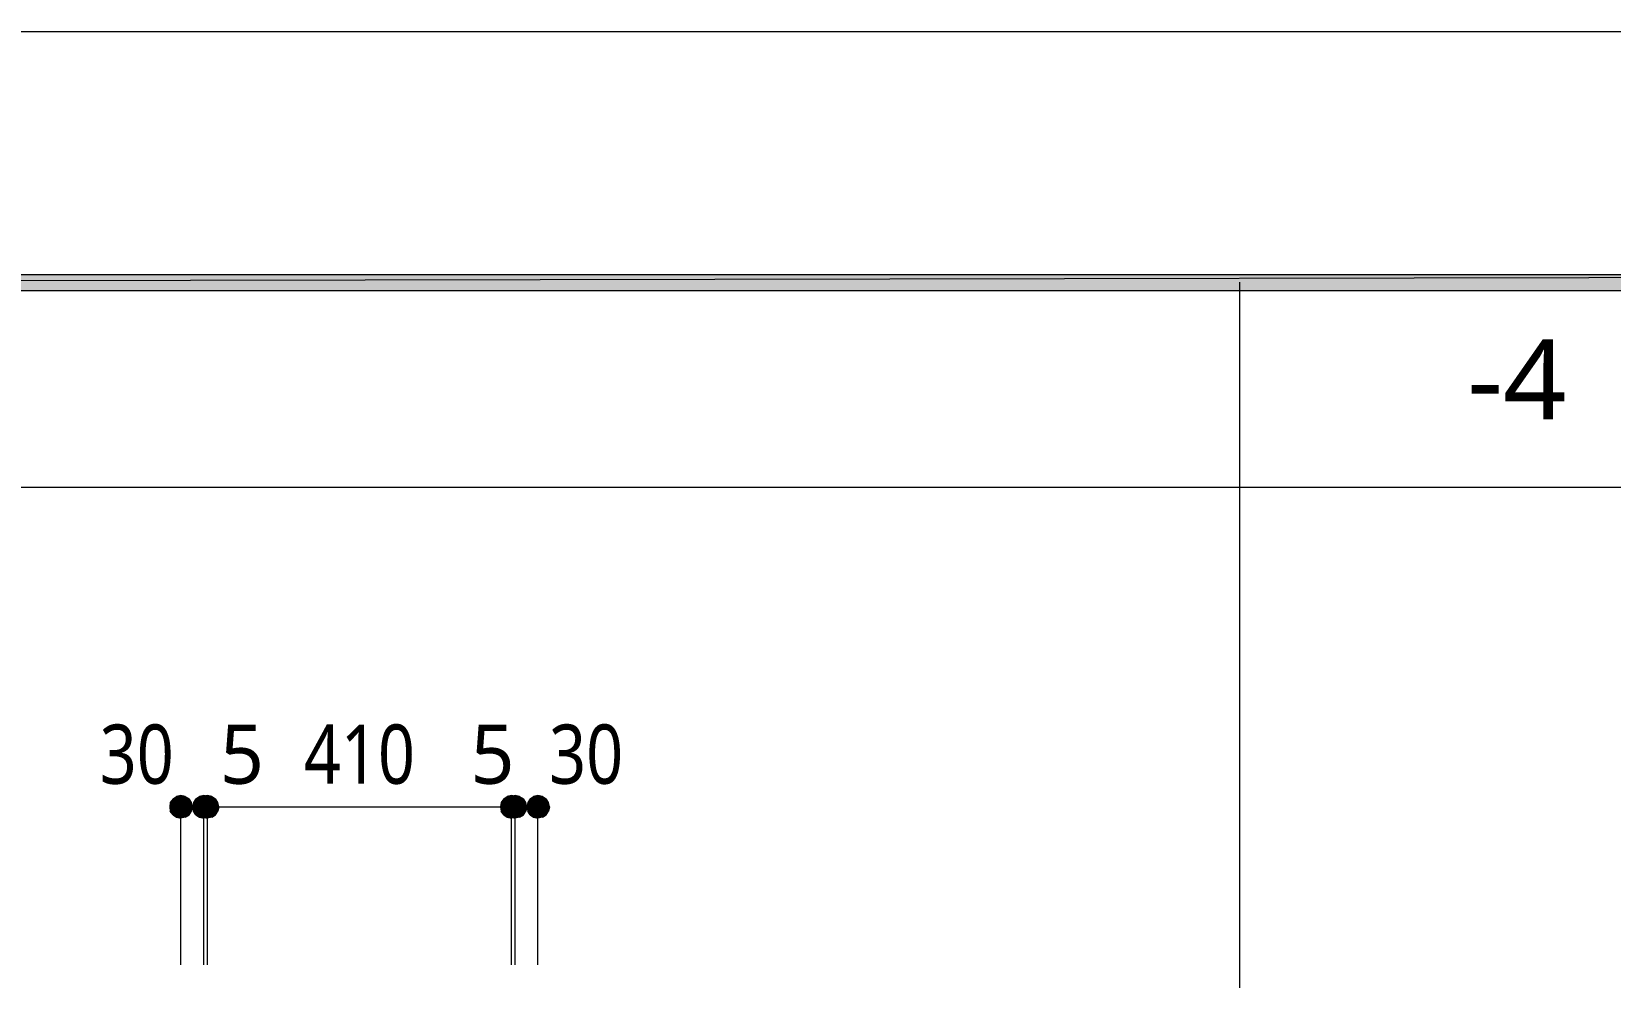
# Model space of a CAD drawing. Header units: millimetres. Extents: x 0 to 420, y 0 to 297.
# Drawn here: x 249.2 to 318.4, y 255.5 to 297 of the extents above; entities that cross this region are included whole.
import ezdxf
from ezdxf.enums import TextEntityAlignment as Align

# ---------------------------------------------------------------- set-up
doc = ezdxf.new("R2010")
doc.units = ezdxf.units.MM
doc.styles.add('kst32b', font='NotoSansJP-Variable.ttf')

msp = doc.modelspace()

# ---------------------------------------------------------------- hatches: boundary and pattern name
h = msp.add_hatch(color=7)
h.paths.add_polyline_path([(394.166, 285.623), (394.166, 286.321), (26.183, 285.623), (394.166, 285.623)])
h.paths.add_polyline_path([(394.166, 286.321), (26.183, 285.623), (26.183, 286.321), (394.166, 286.321)])
for points in [[(255.291, 263.165), (255.27, 262.975), (255.757, 262.975), (255.291, 263.165)], [(256.307, 263.165), (256.265, 262.975), (256.773, 262.975), (256.307, 263.165)], [(256.477, 263.165), (256.434, 262.975), (256.921, 262.975), (256.477, 263.165)], [(269.812, 263.165), (269.769, 262.975), (270.256, 262.975), (269.812, 263.165)], [(269.96, 263.165), (269.939, 262.975), (270.425, 262.975), (269.96, 263.165)], [(270.976, 263.165), (270.933, 262.975), (271.42, 262.975), (270.976, 263.165)]]:
    msp.add_hatch(color=7).paths.add_polyline_path(points)
h = msp.add_hatch(color=7)
h.paths.add_polyline_path([(255.757, 263.483), (255.566, 263.44), (255.757, 262.975), (255.757, 263.483)])
h.paths.add_polyline_path([(255.566, 263.44), (255.757, 262.975), (255.418, 263.334), (255.566, 263.44)])
h.paths.add_polyline_path([(255.757, 262.975), (255.418, 263.334), (255.291, 263.165), (255.757, 262.975)])
h = msp.add_hatch(color=7)
h.paths.add_polyline_path([(256.223, 263.165), (256.117, 263.334), (255.757, 262.975), (256.223, 263.165)])
h.paths.add_polyline_path([(256.117, 263.334), (255.757, 262.975), (255.947, 263.44), (256.117, 263.334)])
h.paths.add_polyline_path([(255.757, 262.975), (255.947, 263.44), (255.757, 263.483), (255.757, 262.975)])
h = msp.add_hatch(color=7)
h.paths.add_polyline_path([(256.117, 262.636), (256.223, 262.784), (255.757, 262.975), (256.117, 262.636)])
h.paths.add_polyline_path([(256.223, 262.784), (255.757, 262.975), (256.265, 262.975), (256.223, 262.784)])
h.paths.add_polyline_path([(255.757, 262.975), (256.265, 262.975), (256.223, 263.165), (255.757, 262.975)])
h = msp.add_hatch(color=7)
h.paths.add_polyline_path([(256.773, 263.483), (256.582, 263.44), (256.773, 262.975), (256.773, 263.483)])
h.paths.add_polyline_path([(256.582, 263.44), (256.773, 262.975), (256.413, 263.334), (256.582, 263.44)])
h.paths.add_polyline_path([(256.773, 262.975), (256.413, 263.334), (256.307, 263.165), (256.773, 262.975)])
h = msp.add_hatch(color=7)
h.paths.add_polyline_path([(256.921, 263.483), (256.73, 263.44), (256.921, 262.975), (256.921, 263.483)])
h.paths.add_polyline_path([(256.73, 263.44), (256.921, 262.975), (256.582, 263.334), (256.73, 263.44)])
h.paths.add_polyline_path([(256.921, 262.975), (256.582, 263.334), (256.477, 263.165), (256.921, 262.975)])
h = msp.add_hatch(color=7)
h.paths.add_polyline_path([(257.217, 263.165), (257.112, 263.334), (256.773, 262.975), (257.217, 263.165)])
h.paths.add_polyline_path([(257.112, 263.334), (256.773, 262.975), (256.963, 263.44), (257.112, 263.334)])
h.paths.add_polyline_path([(256.773, 262.975), (256.963, 263.44), (256.773, 263.483), (256.773, 262.975)])
h = msp.add_hatch(color=7)
h.paths.add_polyline_path([(257.112, 262.636), (257.217, 262.784), (256.773, 262.975), (257.112, 262.636)])
h.paths.add_polyline_path([(257.217, 262.784), (256.773, 262.975), (257.26, 262.975), (257.217, 262.784)])
h.paths.add_polyline_path([(256.773, 262.975), (257.26, 262.975), (257.217, 263.165), (256.773, 262.975)])
h = msp.add_hatch(color=7)
h.paths.add_polyline_path([(257.387, 263.165), (257.281, 263.334), (256.921, 262.975), (257.387, 263.165)])
h.paths.add_polyline_path([(257.281, 263.334), (256.921, 262.975), (257.112, 263.44), (257.281, 263.334)])
h.paths.add_polyline_path([(256.921, 262.975), (257.112, 263.44), (256.921, 263.483), (256.921, 262.975)])
h = msp.add_hatch(color=7)
h.paths.add_polyline_path([(257.281, 262.636), (257.387, 262.784), (256.921, 262.975), (257.281, 262.636)])
h.paths.add_polyline_path([(257.387, 262.784), (256.921, 262.975), (257.429, 262.975), (257.387, 262.784)])
h.paths.add_polyline_path([(256.921, 262.975), (257.429, 262.975), (257.387, 263.165), (256.921, 262.975)])
h = msp.add_hatch(color=7)
h.paths.add_polyline_path([(270.256, 263.483), (270.066, 263.44), (270.256, 262.975), (270.256, 263.483)])
h.paths.add_polyline_path([(270.066, 263.44), (270.256, 262.975), (269.917, 263.334), (270.066, 263.44)])
h.paths.add_polyline_path([(270.256, 262.975), (269.917, 263.334), (269.812, 263.165), (270.256, 262.975)])
h = msp.add_hatch(color=7)
h.paths.add_polyline_path([(270.425, 263.483), (270.235, 263.44), (270.425, 262.975), (270.425, 263.483)])
h.paths.add_polyline_path([(270.235, 263.44), (270.425, 262.975), (270.087, 263.334), (270.235, 263.44)])
h.paths.add_polyline_path([(270.425, 262.975), (270.087, 263.334), (269.96, 263.165), (270.425, 262.975)])
h = msp.add_hatch(color=7)
h.paths.add_polyline_path([(270.722, 263.165), (270.616, 263.334), (270.256, 262.975), (270.722, 263.165)])
h.paths.add_polyline_path([(270.616, 263.334), (270.256, 262.975), (270.446, 263.44), (270.616, 263.334)])
h.paths.add_polyline_path([(270.256, 262.975), (270.446, 263.44), (270.256, 263.483), (270.256, 262.975)])
h = msp.add_hatch(color=7)
h.paths.add_polyline_path([(270.616, 262.636), (270.722, 262.784), (270.256, 262.975), (270.616, 262.636)])
h.paths.add_polyline_path([(270.722, 262.784), (270.256, 262.975), (270.764, 262.975), (270.722, 262.784)])
h.paths.add_polyline_path([(270.256, 262.975), (270.764, 262.975), (270.722, 263.165), (270.256, 262.975)])
h = msp.add_hatch(color=7)
h.paths.add_polyline_path([(270.891, 263.165), (270.785, 263.334), (270.425, 262.975), (270.891, 263.165)])
h.paths.add_polyline_path([(270.785, 263.334), (270.425, 262.975), (270.616, 263.44), (270.785, 263.334)])
h.paths.add_polyline_path([(270.425, 262.975), (270.616, 263.44), (270.425, 263.483), (270.425, 262.975)])
h = msp.add_hatch(color=7)
h.paths.add_polyline_path([(270.785, 262.636), (270.891, 262.784), (270.425, 262.975), (270.785, 262.636)])
h.paths.add_polyline_path([(270.891, 262.784), (270.425, 262.975), (270.933, 262.975), (270.891, 262.784)])
h.paths.add_polyline_path([(270.425, 262.975), (270.933, 262.975), (270.891, 263.165), (270.425, 262.975)])
h = msp.add_hatch(color=7)
h.paths.add_polyline_path([(271.42, 263.483), (271.23, 263.44), (271.42, 262.975), (271.42, 263.483)])
h.paths.add_polyline_path([(271.23, 263.44), (271.42, 262.975), (271.082, 263.334), (271.23, 263.44)])
h.paths.add_polyline_path([(271.42, 262.975), (271.082, 263.334), (270.976, 263.165), (271.42, 262.975)])
h = msp.add_hatch(color=7)
h.paths.add_polyline_path([(271.886, 263.165), (271.78, 263.334), (271.42, 262.975), (271.886, 263.165)])
h.paths.add_polyline_path([(271.78, 263.334), (271.42, 262.975), (271.611, 263.44), (271.78, 263.334)])
h.paths.add_polyline_path([(271.42, 262.975), (271.611, 263.44), (271.42, 263.483), (271.42, 262.975)])
h = msp.add_hatch(color=7)
h.paths.add_polyline_path([(271.78, 262.636), (271.886, 262.784), (271.42, 262.975), (271.78, 262.636)])
h.paths.add_polyline_path([(271.886, 262.784), (271.42, 262.975), (271.928, 262.975), (271.886, 262.784)])
h.paths.add_polyline_path([(271.42, 262.975), (271.928, 262.975), (271.886, 263.165), (271.42, 262.975)])
h = msp.add_hatch(color=7)
h.paths.add_polyline_path([(255.27, 262.975), (255.291, 262.784), (255.757, 262.975), (255.27, 262.975)])
h.paths.add_polyline_path([(255.291, 262.784), (255.757, 262.975), (255.418, 262.636), (255.291, 262.784)])
h.paths.add_polyline_path([(255.757, 262.975), (255.418, 262.636), (255.566, 262.53), (255.757, 262.975)])
h = msp.add_hatch(color=7)
h.paths.add_polyline_path([(255.566, 262.53), (255.757, 262.488), (255.757, 262.975), (255.566, 262.53)])
h.paths.add_polyline_path([(255.757, 262.488), (255.757, 262.975), (255.947, 262.53), (255.757, 262.488)])
h.paths.add_polyline_path([(255.757, 262.975), (255.947, 262.53), (256.117, 262.636), (255.757, 262.975)])
h = msp.add_hatch(color=7)
h.paths.add_polyline_path([(256.265, 262.975), (256.307, 262.784), (256.773, 262.975), (256.265, 262.975)])
h.paths.add_polyline_path([(256.307, 262.784), (256.773, 262.975), (256.413, 262.636), (256.307, 262.784)])
h.paths.add_polyline_path([(256.773, 262.975), (256.413, 262.636), (256.582, 262.53), (256.773, 262.975)])
h = msp.add_hatch(color=7)
h.paths.add_polyline_path([(256.434, 262.975), (256.477, 262.784), (256.921, 262.975), (256.434, 262.975)])
h.paths.add_polyline_path([(256.477, 262.784), (256.921, 262.975), (256.582, 262.636), (256.477, 262.784)])
h.paths.add_polyline_path([(256.921, 262.975), (256.582, 262.636), (256.73, 262.53), (256.921, 262.975)])
h = msp.add_hatch(color=7)
h.paths.add_polyline_path([(256.582, 262.53), (256.773, 262.488), (256.773, 262.975), (256.582, 262.53)])
h.paths.add_polyline_path([(256.773, 262.488), (256.773, 262.975), (256.963, 262.53), (256.773, 262.488)])
h.paths.add_polyline_path([(256.773, 262.975), (256.963, 262.53), (257.112, 262.636), (256.773, 262.975)])
h = msp.add_hatch(color=7)
h.paths.add_polyline_path([(256.73, 262.53), (256.921, 262.488), (256.921, 262.975), (256.73, 262.53)])
h.paths.add_polyline_path([(256.921, 262.488), (256.921, 262.975), (257.112, 262.53), (256.921, 262.488)])
h.paths.add_polyline_path([(256.921, 262.975), (257.112, 262.53), (257.281, 262.636), (256.921, 262.975)])
h = msp.add_hatch(color=7)
h.paths.add_polyline_path([(269.769, 262.975), (269.812, 262.784), (270.256, 262.975), (269.769, 262.975)])
h.paths.add_polyline_path([(269.812, 262.784), (270.256, 262.975), (269.917, 262.636), (269.812, 262.784)])
h.paths.add_polyline_path([(270.256, 262.975), (269.917, 262.636), (270.066, 262.53), (270.256, 262.975)])
h = msp.add_hatch(color=7)
h.paths.add_polyline_path([(269.939, 262.975), (269.96, 262.784), (270.425, 262.975), (269.939, 262.975)])
h.paths.add_polyline_path([(269.96, 262.784), (270.425, 262.975), (270.087, 262.636), (269.96, 262.784)])
h.paths.add_polyline_path([(270.425, 262.975), (270.087, 262.636), (270.235, 262.53), (270.425, 262.975)])
h = msp.add_hatch(color=7)
h.paths.add_polyline_path([(270.066, 262.53), (270.256, 262.488), (270.256, 262.975), (270.066, 262.53)])
h.paths.add_polyline_path([(270.256, 262.488), (270.256, 262.975), (270.446, 262.53), (270.256, 262.488)])
h.paths.add_polyline_path([(270.256, 262.975), (270.446, 262.53), (270.616, 262.636), (270.256, 262.975)])
h = msp.add_hatch(color=7)
h.paths.add_polyline_path([(270.235, 262.53), (270.425, 262.488), (270.425, 262.975), (270.235, 262.53)])
h.paths.add_polyline_path([(270.425, 262.488), (270.425, 262.975), (270.616, 262.53), (270.425, 262.488)])
h.paths.add_polyline_path([(270.425, 262.975), (270.616, 262.53), (270.785, 262.636), (270.425, 262.975)])
h = msp.add_hatch(color=7)
h.paths.add_polyline_path([(270.933, 262.975), (270.976, 262.784), (271.42, 262.975), (270.933, 262.975)])
h.paths.add_polyline_path([(270.976, 262.784), (271.42, 262.975), (271.082, 262.636), (270.976, 262.784)])
h.paths.add_polyline_path([(271.42, 262.975), (271.082, 262.636), (271.23, 262.53), (271.42, 262.975)])
h = msp.add_hatch(color=7)
h.paths.add_polyline_path([(271.23, 262.53), (271.42, 262.488), (271.42, 262.975), (271.23, 262.53)])
h.paths.add_polyline_path([(271.42, 262.488), (271.42, 262.975), (271.611, 262.53), (271.42, 262.488)])
h.paths.add_polyline_path([(271.42, 262.975), (271.611, 262.53), (271.78, 262.636), (271.42, 262.975)])

# ---------------------------------------------------------------- linework, layer by layer
at = {"lineweight": 13}
msp.add_lwpolyline([(0.191, 0), (0.191, 296.968), (420.158, 296.968), (420.158, 0)], close=True, dxfattribs=at)
at = {"lineweight": 0}
for points in [[(394.166, 285.623), (394.166, 286.321), (26.183, 285.623)], [(394.166, 286.321), (26.183, 285.623), (26.183, 286.321)], [(255.291, 263.165), (255.27, 262.975), (255.757, 262.975)], [(255.757, 262.975), (255.418, 263.334), (255.291, 263.165)], [(255.566, 263.44), (255.757, 262.975), (255.418, 263.334)], [(255.757, 263.483), (255.566, 263.44), (255.757, 262.975)], [(255.757, 262.975), (255.947, 263.44), (255.757, 263.483)], [(256.117, 263.334), (255.757, 262.975), (255.947, 263.44)], [(256.223, 263.165), (256.117, 263.334), (255.757, 262.975)], [(255.757, 262.975), (256.265, 262.975), (256.223, 263.165)], [(256.307, 263.165), (256.265, 262.975), (256.773, 262.975)], [(256.773, 262.975), (256.413, 263.334), (256.307, 263.165)], [(256.582, 263.44), (256.773, 262.975), (256.413, 263.334)], [(256.477, 263.165), (256.434, 262.975), (256.921, 262.975)], [(256.921, 262.975), (256.582, 263.334), (256.477, 263.165)], [(256.773, 263.483), (256.582, 263.44), (256.773, 262.975)], [(256.73, 263.44), (256.921, 262.975), (256.582, 263.334)], [(256.921, 263.483), (256.73, 263.44), (256.921, 262.975)], [(256.773, 262.975), (256.963, 263.44), (256.773, 263.483)], [(257.112, 263.334), (256.773, 262.975), (256.963, 263.44)], [(257.217, 263.165), (257.112, 263.334), (256.773, 262.975)], [(256.773, 262.975), (257.26, 262.975), (257.217, 263.165)], [(256.921, 262.975), (257.112, 263.44), (256.921, 263.483)], [(257.281, 263.334), (256.921, 262.975), (257.112, 263.44)], [(257.387, 263.165), (257.281, 263.334), (256.921, 262.975)], [(256.921, 262.975), (257.429, 262.975), (257.387, 263.165)], [(269.812, 263.165), (269.769, 262.975), (270.256, 262.975)], [(270.256, 262.975), (269.917, 263.334), (269.812, 263.165)], [(270.066, 263.44), (270.256, 262.975), (269.917, 263.334)], [(269.96, 263.165), (269.939, 262.975), (270.425, 262.975)], [(270.425, 262.975), (270.087, 263.334), (269.96, 263.165)], [(270.256, 263.483), (270.066, 263.44), (270.256, 262.975)], [(270.235, 263.44), (270.425, 262.975), (270.087, 263.334)], [(270.425, 263.483), (270.235, 263.44), (270.425, 262.975)], [(270.256, 262.975), (270.446, 263.44), (270.256, 263.483)], [(270.616, 263.334), (270.256, 262.975), (270.446, 263.44)], [(270.722, 263.165), (270.616, 263.334), (270.256, 262.975)], [(270.256, 262.975), (270.764, 262.975), (270.722, 263.165)], [(270.425, 262.975), (270.616, 263.44), (270.425, 263.483)], [(270.785, 263.334), (270.425, 262.975), (270.616, 263.44)], [(270.891, 263.165), (270.785, 263.334), (270.425, 262.975)], [(270.425, 262.975), (270.933, 262.975), (270.891, 263.165)], [(270.976, 263.165), (270.933, 262.975), (271.42, 262.975)], [(271.42, 262.975), (271.082, 263.334), (270.976, 263.165)], [(271.23, 263.44), (271.42, 262.975), (271.082, 263.334)], [(271.42, 263.483), (271.23, 263.44), (271.42, 262.975)], [(271.42, 262.975), (271.611, 263.44), (271.42, 263.483)], [(271.78, 263.334), (271.42, 262.975), (271.611, 263.44)], [(271.886, 263.165), (271.78, 263.334), (271.42, 262.975)], [(271.42, 262.975), (271.928, 262.975), (271.886, 263.165)], [(255.27, 262.975), (255.291, 262.784), (255.757, 262.975)], [(255.291, 262.784), (255.757, 262.975), (255.418, 262.636)], [(255.757, 262.975), (255.418, 262.636), (255.566, 262.53)], [(255.566, 262.53), (255.757, 262.488), (255.757, 262.975)], [(255.757, 262.488), (255.757, 262.975), (255.947, 262.53)], [(255.757, 262.975), (255.947, 262.53), (256.117, 262.636)], [(256.117, 262.636), (256.223, 262.784), (255.757, 262.975)], [(256.223, 262.784), (255.757, 262.975), (256.265, 262.975)], [(256.265, 262.975), (256.307, 262.784), (256.773, 262.975)], [(256.307, 262.784), (256.773, 262.975), (256.413, 262.636)], [(256.773, 262.975), (256.413, 262.636), (256.582, 262.53)], [(256.434, 262.975), (256.477, 262.784), (256.921, 262.975)], [(256.477, 262.784), (256.921, 262.975), (256.582, 262.636)], [(256.921, 262.975), (256.582, 262.636), (256.73, 262.53)], [(256.582, 262.53), (256.773, 262.488), (256.773, 262.975)], [(256.73, 262.53), (256.921, 262.488), (256.921, 262.975)], [(256.773, 262.488), (256.773, 262.975), (256.963, 262.53)], [(256.773, 262.975), (256.963, 262.53), (257.112, 262.636)], [(257.112, 262.636), (257.217, 262.784), (256.773, 262.975)], [(257.217, 262.784), (256.773, 262.975), (257.26, 262.975)], [(256.921, 262.488), (256.921, 262.975), (257.112, 262.53)], [(256.921, 262.975), (257.112, 262.53), (257.281, 262.636)], [(257.281, 262.636), (257.387, 262.784), (256.921, 262.975)], [(257.387, 262.784), (256.921, 262.975), (257.429, 262.975)], [(269.769, 262.975), (269.812, 262.784), (270.256, 262.975)], [(269.812, 262.784), (270.256, 262.975), (269.917, 262.636)], [(270.256, 262.975), (269.917, 262.636), (270.066, 262.53)], [(269.939, 262.975), (269.96, 262.784), (270.425, 262.975)], [(269.96, 262.784), (270.425, 262.975), (270.087, 262.636)], [(270.066, 262.53), (270.256, 262.488), (270.256, 262.975)], [(270.425, 262.975), (270.087, 262.636), (270.235, 262.53)], [(270.235, 262.53), (270.425, 262.488), (270.425, 262.975)], [(270.256, 262.488), (270.256, 262.975), (270.446, 262.53)], [(270.256, 262.975), (270.446, 262.53), (270.616, 262.636)], [(270.616, 262.636), (270.722, 262.784), (270.256, 262.975)], [(270.722, 262.784), (270.256, 262.975), (270.764, 262.975)], [(270.425, 262.488), (270.425, 262.975), (270.616, 262.53)], [(270.425, 262.975), (270.616, 262.53), (270.785, 262.636)], [(270.785, 262.636), (270.891, 262.784), (270.425, 262.975)], [(270.891, 262.784), (270.425, 262.975), (270.933, 262.975)], [(270.933, 262.975), (270.976, 262.784), (271.42, 262.975)], [(270.976, 262.784), (271.42, 262.975), (271.082, 262.636)], [(271.42, 262.975), (271.082, 262.636), (271.23, 262.53)], [(271.23, 262.53), (271.42, 262.488), (271.42, 262.975)], [(271.42, 262.488), (271.42, 262.975), (271.611, 262.53)], [(271.42, 262.975), (271.611, 262.53), (271.78, 262.636)], [(271.78, 262.636), (271.886, 262.784), (271.42, 262.975)], [(271.886, 262.784), (271.42, 262.975), (271.928, 262.975)]]:
    msp.add_lwpolyline(points, close=True, dxfattribs=at)
at = {"lineweight": 13}
for points in [[(302.175, 285.983), (302.175, 45.995)], [(394.166, 276.987), (26.183, 276.987)], [(255.757, 256.053), (255.757, 262.975)], [(255.757, 262.975), (256.773, 262.975), (256.921, 262.975), (270.256, 262.975), (270.425, 262.975), (271.42, 262.975)], [(256.773, 256.053), (256.773, 262.975)], [(256.921, 256.053), (256.921, 262.975)], [(270.256, 256.053), (270.256, 262.975)], [(270.425, 256.053), (270.425, 262.975)], [(271.42, 256.053), (271.42, 262.975)]]:
    msp.add_lwpolyline(points, dxfattribs=at)

# ---------------------------------------------------------------- texts
at = {"style": 'kst32b'}
for s, height, p, p2 in [('-4', 3.4908, (312.166, 279.971), (316.53, 279.971)), ('30', 2.5989, (252.201, 263.991), (255.449, 263.991)), ('410', 2.5989, (261.154, 263.991), (266.027, 263.991)), ('30', 2.5989, (271.907, 263.991), (275.156, 263.991))]:
    msp.add_text(s, height=height, dxfattribs=at).set_placement(p, p2, align=Align.FIT)
for p in [(257.471, 263.991), (268.457, 263.991)]:
    msp.add_text('5', height=2.599, dxfattribs=at).set_placement(p)

doc.saveas('drawing.dxf')
